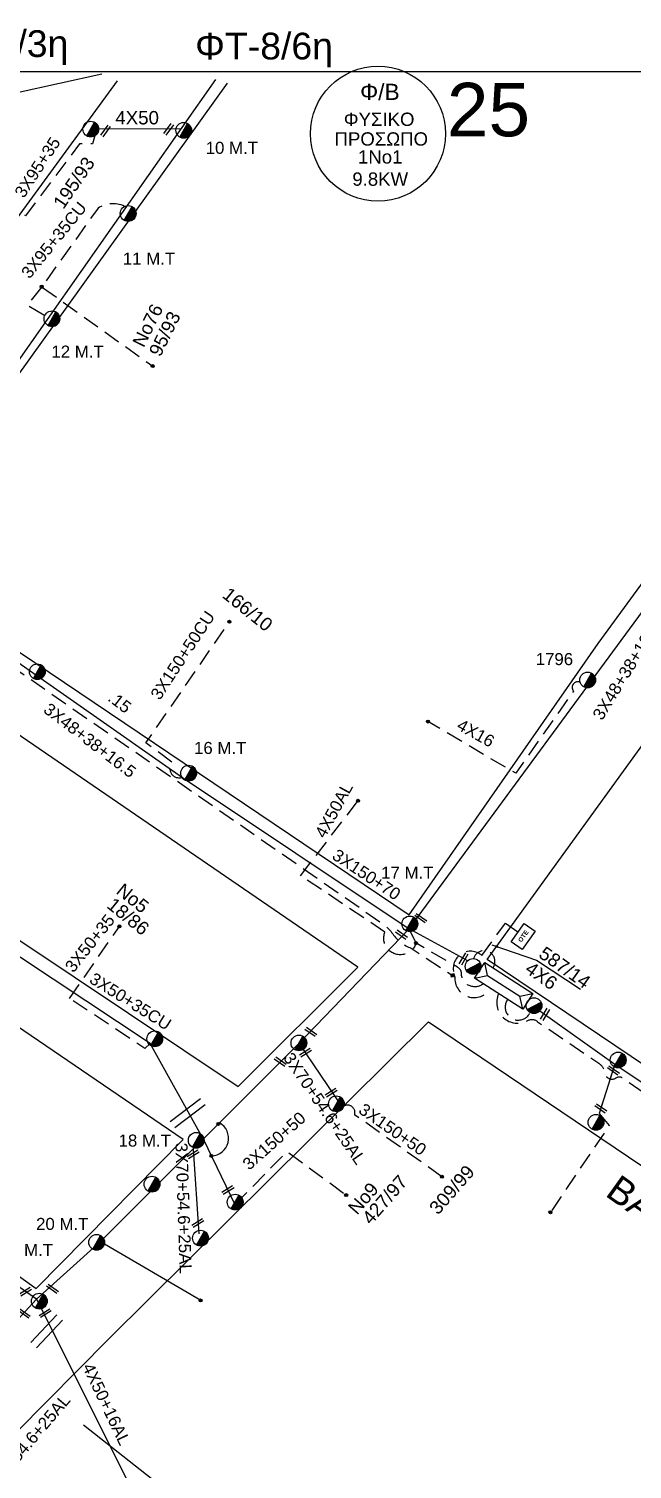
# Model space of a CAD drawing. Header units: millimetres. Extents: x 938 to 3112, y 793 to 1825.
# Drawn here: x 2313.4 to 2403.6, y 1598.9 to 1814.3 of the extents above; entities that cross this region are included whole.
import ezdxf
from ezdxf.enums import TextEntityAlignment as Align

# ---------------------------------------------------------------- set-up
doc = ezdxf.new("R2010")
doc.units = ezdxf.units.MM
doc.linetypes.add('DASHED', pattern=[19.05, 12.7, -6.35])
for name, color, linetype in [('Pillar OTE', 7, 'Continuous'), ('Γέφυρες Εναερίου Δικτύου', 7, 'Continuous'), ('Γυμνά εναέρια ΧΤ (3Φ)   3x50+35CU', 7, 'Continuous'), ('Γυμνά εναέρια ΧΤ (3Φ)   4x50AL', 7, 'Continuous'), ('Γυμνά εναέρια ΧΤ και ΦΟΠ (3Φ)   4x50+16AL', 7, 'Continuous'), ('Εναέρια παροχή ΧΤ 4x16', 7, 'SYN_LINE'), ('Επιγραφές - Σχήματα', 7, 'Continuous'), ('Καλώδια ΧΤ   2x6AL', 7, 'DASHED'), ('Καλώδια ΧΤ   3x150+50AL', 7, 'DASHED'), ('Καλώδια ΧΤ   3x150+50CU', 7, 'DASHED'), ('Καλώδια ΧΤ   3x150+70AL', 7, 'DASHED'), ('Καλώδια ΧΤ   3x48+38+16.5', 7, 'DASHED'), ('Καλώδια ΧΤ   3x48+38CU', 7, 'DASHED'), ('Καλώδια ΧΤ   3x95+35CU', 7, 'DASHED'), ('Καλώδια ΧΤ   4x50AL', 7, 'DASHED'), ('Μηχανική τομή', 7, 'Continuous'), ('Στύλος ΦΜ', 7, 'Continuous'), ('Στύλος ΦΜ @ 1', 7, 'Continuous'), ('Συνδέσεις', 7, 'Continuous'), ('Συνεστραμμένα ΧΤ   3x70+54.6+25AL', 7, 'SYN_LINE'), ('Τομή', 7, 'Continuous'), ('Υποσταθμός εναέριος 2 στύλων', 7, 'Continuous'), ('Υποσταθμός πόλεως', 7, 'Continuous'), ('Υπόβαθρο ΔΕΗ', 7, 'Continuous'), ('Υπόγεια Καλώδια Δικτύου ΧΤ   .15', 7, 'DASHED'), ('Υπόγεια καλώδια Παροχών ΧΤ   4x6', 7, 'DASHED')]:
    doc.layers.add(name, color=color, linetype=linetype)
doc.styles.add('ar', font='arial.ttf')
doc.styles.get("Standard").update_dxf_attribs({"font": 'arial.ttf'})
doc.linetypes.add('SYN_LINE', pattern='A,0.5,-0.0001,["/\\/\\/\\/",Standard,S=0.1,R=0,X=0,Y=-0.05],-0.25', length=0.7501)
doc.dimstyles.new('ISO-25', dxfattribs={"dimtxt": 2.5, "dimasz": 2.5, "dimexe": 1.25, "dimexo": 0.625, "dimtad": 1, "dimtxsty": 'Standard', "dimcen": 2.5, "dimaunit": 2, "dimazin": 0, "dimtfac": 1, "dimtmove": 0, "dimatfit": 3, "dimfxl": 1, "dimarcsym": 0})

# ---------------------------------------------------------------- blocks, each defined once
blk = doc.blocks.new('ΥΠΟΣΤΑΘΜΟΣ ΕΝΑΕΡΙΟΣ ΕΠΙ 2 ΣΤΥΛΩΝ')
at = {"layer": 'Υποσταθμός εναέριος 2 στύλων', "linetype": 'Continuous'}
for points in [[(-11.97, -2.11, 0.574793), (-8.45, -0.07, 0.268822), (-9.64, 1.98)], [(9.68, -2.15, 0.574793), (13.19, -0.1, 0.268822), (12.01, 1.95)]]:
    blk.add_hatch(color=256, dxfattribs=at).paths.add_polyline_path(points)
for p, q in [((-11.97, -2.11), (-9.64, 1.98)), ((9.68, -2.15), (12.01, 1.95))]:
    blk.add_line(p, q, dxfattribs=at)
for centre in [(-10.81, -0.07), (10.84, -0.1)]:
    blk.add_circle(centre, 2.36, dxfattribs=at)
at = {"layer": 'Υποσταθμός πόλεως', "linetype": 'Continuous', "ltscale": 40}
blk.add_lwpolyline([(-8.57, 2.82), (8.57, 2.82), (8.57, -2.82), (-8.57, -2.82)], close=True, dxfattribs=at)
for points in [[(-5.75, 0), (-8.57, 2.82)], [(-8.57, -2.82), (-5.75, 0)], [(-5.75, 0), (5.75, 0)], [(5.75, 0), (8.57, 2.82)], [(8.57, -2.82), (5.75, 0)]]:
    blk.add_lwpolyline(points, dxfattribs=at)
at = {"layer": 'Υποσταθμός εναέριος 2 στύλων', "ltscale": 40, "flags": 1}
for tag, p in [('ΜΕΤΑΣΧΗΜΑΤΙΣΜΟΣ', (14.09, 2.51)), ('ΙΣΧΥΣ', (14.07, -0.28)), ('ΑΡΙΘΜΟΣ', (14.19, -3))]:
    blk.add_attdef(tag, p, '', height=1.8, dxfattribs=at)
blk = doc.blocks.new('ΥΠΑΡΧΩΝ ΤΣΙΜΕΝΤΕΝΙΟΣ ΣΤΥΛΟΣ')
at = {"layer": 'Στύλος ΦΜ'}
blk.add_hatch(color=256, dxfattribs=at).paths.add_polyline_path([(-1.29, -2.28, 0.574793), (2.62, 0, 0.268822), (1.3, 2.27)])
blk.add_line((-1.29, -2.28), (1.3, 2.27), dxfattribs=at)
blk.add_circle((0, 0), 2.62, dxfattribs=at)
at = {"layer": 'Στύλος ΦΜ', "flags": 4}
for tag, p in [('ΑΡΙΘΜΟΣ', (-4.68, 8.05)), ('ΤΥΠΟΣ', (-4.91, 3.03))]:
    blk.add_attdef(tag, p, '', height=4, dxfattribs=at)
blk = doc.blocks.new('ΤΟΜΗ')
at = {"layer": 'Τομή', "ltscale": 40}
for p, q in [((-5.68, 0), (5.68, 0)), ((5.68, -2.33), (-5.68, -2.33))]:
    blk.add_line(p, q, dxfattribs=at)
blk = doc.blocks.new('_ΣΥΝΔΕΣΗ')
at = {"layer": 'Συνδέσεις', "linetype": 'SYN_LINE', "ltscale": 40}
blk.add_hatch(color=256, dxfattribs=at).paths.add_polyline_path([(0.5, -0.01, 1), (-0.5, -0.01, 1)])
at = {"layer": 'Συνδέσεις'}
blk.add_circle((0, -0.01), 0.5, dxfattribs=at)
blk = doc.blocks.new('ΜΗΧΑΝΙΚΗ ΤΟΜΗ')
at = {"layer": 'Μηχανική τομή', "ltscale": 40}
for p, q in [((-1.89, 0.78), (1.89, 0.78)), ((1.89, 0), (-1.89, 0))]:
    blk.add_line(p, q, dxfattribs=at)
blk = doc.blocks.new('PILLAR ΟΤΕ')
at = {"layer": 'Pillar OTE', "ltscale": 40}
blk.add_lwpolyline([(-3.31, 2.02), (3.39, 2.02), (3.39, -1.99), (-3.31, -1.99)], close=True, dxfattribs=at)
at = {"layer": 'Pillar OTE', "insert": (-1.81, 0.71), "char_height": 1.3575, "width": 109.961, "attachment_point": 1}
blk.add_mtext('{\\fArial|b1|i0|c161|p34;OTE}', dxfattribs=at)
blk = doc.blocks.new('TSONTA XT1')
at = {"ltscale": 40}
h = blk.add_hatch(color=256, dxfattribs=at)
h.dxf.hatch_style = 1
h.paths.add_polyline_path([(595.96, 2487.66), (597.07, 2488.77), (595.96, 2489.87), (594.85, 2488.77)])
blk.add_lwpolyline([(594.85, 2488.77), (595.96, 2489.87), (597.07, 2488.77), (595.96, 2487.66)], close=True, dxfattribs=at)

msp = doc.modelspace()

# ---------------------------------------------------------------- linework, layer by layer
at = {"layer": 'Γέφυρες Εναερίου Δικτύου', "color": 173}
msp.add_line((2379, 1674.91), (2370.27, 1679.7), dxfattribs=at)
at = {"layer": 'Γέφυρες Εναερίου Δικτύου', "color": 2, "linetype": 'DASHED', "ltscale": 0.2, "flags": 128}
msp.add_lwpolyline([(2315.32, 1775.75), (2313.17, 1772.98), (2316.36, 1771.15)], dxfattribs=at)
at = {"layer": 'Γέφυρες Εναερίου Δικτύου', "color": 30, "linetype": 'DASHED', "ltscale": 0.2, "flags": 128}
msp.add_lwpolyline([(2377.08, 1672.53, 0.789909), (2382.4, 1670.78, 2.026668)], format="xyb", dxfattribs=at)
at = {"layer": 'Γέφυρες Εναερίου Δικτύου', "color": 27, "flags": 128}
msp.add_lwpolyline([(2389.8, 1667.43), (2400.98, 1659.44), (2398.65, 1652.07)], dxfattribs=at)
at = {"layer": 'Γέφυρες Εναερίου Δικτύου', "color": 27, "linetype": 'DASHED', "ltscale": 0.2, "flags": 128}
msp.add_lwpolyline([(2400.98, 1659.44), (2398.65, 1652.07), (2400.14, 1650.28), (2391.37, 1637.3)], dxfattribs=at)
at = {"layer": 'Γέφυρες Εναερίου Δικτύου', "color": 173, "linetype": 'SYN_LINE', "ltscale": 20, "flags": 128}
msp.add_lwpolyline([(2324.12, 1632.95), (2339.1, 1624.13)], dxfattribs=at)
at = {"layer": 'Γέφυρες Εναερίου Δικτύου', "color": 173, "linetype": 'DASHED', "ltscale": 0.2}
for centre, radius, start, end in [((2381.44, 1674.8), 1.63, 325.687, 163.9374), ((2361.02, 1652.2), 1.13, 343.5283, 132.55)]:
    msp.add_arc(centre, radius, start, end, dxfattribs=at)
at = {"layer": 'Γυμνά εναέρια ΧΤ (3Φ)   3x50+35CU', "color": 30, "linetype": 'DASHED', "ltscale": 0.2, "flags": 128}
msp.add_lwpolyline([(2319.48, 1669.29), (2326.94, 1680.06)], dxfattribs=at)
at = {"layer": 'Γυμνά εναέρια ΧΤ (3Φ)   4x50AL', "color": 2, "flags": 128}
for points in [[(2306.06, 1756.51), (2341.37, 1806.73)], [(2336.17, 1799.34), (2323.57, 1799.36)]]:
    msp.add_lwpolyline(points, dxfattribs=at)
at = {"layer": 'Γυμνά εναέρια ΧΤ και ΦΟΠ (3Φ)   4x50+16AL', "color": 85}
msp.add_line((2314.52, 1624.32), (2331.08, 1591.25), dxfattribs=at)
at = {"layer": 'Γυμνά εναέρια ΧΤ και ΦΟΠ (3Φ)   4x50+16AL', "color": 173, "flags": 128}
for points in [[(2370.27, 1679.7), (2353.82, 1662.58), (2324.12, 1632.95), (2314.52, 1624.32)], [(2291.85, 1599.64), (2314.52, 1624.32)]]:
    msp.add_lwpolyline(points, dxfattribs=at)
at = {"layer": 'Εναέρια παροχή ΧΤ 4x16', "color": 151, "linetype": 'DASHED', "ltscale": 0.2, "flags": 128}
msp.add_lwpolyline([(2395.79, 1716.58, 0.804447), (2394.82, 1715.27), (2386.17, 1702.97), (2373.05, 1710.71)], format="xyb", dxfattribs=at)
at = {"layer": 'Επιγραφές - Σχήματα', "color": 27, "linetype": 'Continuous', "ltscale": 0.2}
msp.add_line((2324.3, 1807.56), (2311.64, 1804.74), dxfattribs=at)
at = {"layer": 'Επιγραφές - Σχήματα'}
msp.add_lwpolyline([(974.02, 1807.96), (2963.81, 1807.96), (2963.81, 804.4), (974.02, 804.4)], close=True, dxfattribs=at)
at = {"layer": 'Επιγραφές - Σχήματα', "color": 202}
msp.add_circle((2365.58, 1798.64), 10.09, dxfattribs=at)
at = {"layer": 'Επιγραφές - Σχήματα', "color": 27, "linetype": 'DASHED', "ltscale": 0.2}
msp.add_arc((2386.55, 1667.99), 1.95, 144.3421, 346.47, dxfattribs=at)
at = {"layer": 'Επιγραφές - Σχήματα', "linetype": 'Continuous', "ltscale": 0.2}
msp.add_arc((2340.61, 1648.38), 2.64, 271.9402, 60.8463, dxfattribs=at)
at = {"layer": 'Καλώδια ΧΤ   2x6AL', "color": 173, "linetype": 'SYN_LINE', "ltscale": 20, "flags": 128}
msp.add_lwpolyline([(2314.52, 1624.32), (2290.6, 1641.08)], dxfattribs=at)
at = {"layer": 'Καλώδια ΧΤ   3x150+50AL', "color": 173, "linetype": 'DASHED', "ltscale": 0.2}
msp.add_line((2375.14, 1642.62), (2362.1, 1651.88), dxfattribs=at)
at = {"layer": 'Καλώδια ΧΤ   3x150+50AL', "color": 173, "linetype": 'SYN_LINE', "ltscale": 10, "flags": 128}
msp.add_lwpolyline([(2339.48, 1648.27), (2344.2, 1638.45)], dxfattribs=at)
at = {"layer": 'Καλώδια ΧΤ   3x150+50AL', "color": 173, "linetype": 'DASHED', "ltscale": 0.2, "flags": 128}
msp.add_lwpolyline([(2344.2, 1638.45), (2352.01, 1646.39), (2360.83, 1639.86)], dxfattribs=at)
at = {"layer": 'Καλώδια ΧΤ   3x150+50CU', "color": 173, "linetype": 'DASHED', "ltscale": 0.2, "flags": 128}
msp.add_lwpolyline([(2336.36, 1702.34, -0.801285), (2334.91, 1704.51), (2330.91, 1707.52), (2343.37, 1725.63)], format="xyb", dxfattribs=at)
at = {"layer": 'Καλώδια ΧΤ   3x150+50CU', "color": 30, "linetype": 'DASHED', "ltscale": 0.2, "flags": 128}
msp.add_lwpolyline([(2331.53, 1662.57), (2330.76, 1661.81), (2319.48, 1669.29)], dxfattribs=at)
at = {"layer": 'Καλώδια ΧΤ   3x150+70AL', "color": 151, "ltscale": 0.2, "flags": 128}
msp.add_lwpolyline([(2366.63, 1679.21), (2354.02, 1687.65)], dxfattribs=at)
at = {"layer": 'Καλώδια ΧΤ   3x150+70AL', "color": 85, "linetype": 'DASHED', "ltscale": 0.2, "flags": 128}
msp.add_lwpolyline([(2383.62, 1670, 0.730273), (2387.99, 1665.99, -0.337283), (2389.45, 1665.81), (2398.58, 1659.6, -0.210548), (2399.5, 1658.14, 0.560841), (2401.2, 1657.41, -0.381122), (2402.3, 1657.29), (2428.11, 1639.57, 0.270162), (2430.18, 1639.42), (2431.04, 1639.97, -0.27513), (2432.32, 1640.03), (2448.74, 1628.76), (2442.69, 1620.86), (2447.18, 1617.42)], format="xyb", dxfattribs=at)
at = {"layer": 'Καλώδια ΧΤ   3x48+38+16.5', "color": 173, "linetype": 'Continuous', "ltscale": 0.2, "flags": 128}
msp.add_lwpolyline([(2289.91, 1734.83), (2336.36, 1702.34), (2370.27, 1679.7)], dxfattribs=at)
at = {"layer": 'Καλώδια ΧΤ   3x48+38+16.5', "color": 27, "linetype": 'Continuous', "ltscale": 0.2, "flags": 128}
msp.add_lwpolyline([(2400.98, 1659.44), (2428.52, 1641.08), (2448.36, 1616.77)], dxfattribs=at)
at = {"layer": 'Καλώδια ΧΤ   3x48+38CU', "color": 151, "linetype": 'Continuous', "ltscale": 0.2}
msp.add_line((2370.91, 1680.61), (2418.8, 1745.79), dxfattribs=at)
at = {"layer": 'Καλώδια ΧΤ   3x95+35CU', "color": 2, "linetype": 'DASHED', "ltscale": 0.2, "flags": 128}
msp.add_lwpolyline([(2323.57, 1799.36), (2322.89, 1797.15), (2320.99, 1797.13), (2312.88, 1786.35), (2300.87, 1791.89)], dxfattribs=at)
msp.add_lwpolyline([(2327.95, 1787.64, 0.290752), (2323.74, 1787.48), (2315.32, 1775.75), (2331.91, 1763.88)], format="xyb", dxfattribs=at)
at = {"layer": 'Καλώδια ΧΤ   4x50AL', "color": 151, "ltscale": 0.2}
msp.add_line((2371.28, 1677.57), (2370.27, 1679.7), dxfattribs=at)
at = {"layer": 'Καλώδια ΧΤ   4x50AL', "color": 151, "ltscale": 0.2, "flags": 128}
msp.add_lwpolyline([(2354.02, 1687.65), (2362.61, 1698.85)], dxfattribs=at)
msp.add_lwpolyline([(2381.31, 1671.48, -0.629713), (2378.07, 1672.98, 0.28591), (2377.47, 1673.95), (2371.28, 1677.57, -1.046585), (2366.63, 1679.21)], format="xyb", dxfattribs=at)
at = {"layer": 'Συνεστραμμένα ΧΤ   3x70+54.6+25AL', "color": 173, "linetype": 'SYN_LINE', "ltscale": 10}
msp.add_line((2360.26, 1653.03), (2353.82, 1662.58), dxfattribs=at)
at = {"layer": 'Συνεστραμμένα ΧΤ   3x70+54.6+25AL', "color": 30, "linetype": 'SYN_LINE', "ltscale": 20, "flags": 128}
for points in [[(2331.53, 1662.57), (2297.61, 1685.03), (2297.59, 1685.04)], [(2339.48, 1648.27), (2331.53, 1662.57)]]:
    msp.add_lwpolyline(points, dxfattribs=at)
at = {"layer": 'Συνεστραμμένα ΧΤ   3x70+54.6+25AL', "color": 173, "linetype": 'SYN_LINE', "ltscale": 10, "flags": 128}
msp.add_lwpolyline([(2337.97, 1646.76), (2338.83, 1634.06)], dxfattribs=at)
at = {"layer": 'Υπόβαθρο ΔΕΗ', "flags": 128}
for points in [[(2238.05, 1771.51), (2280.83, 1742.62), (2294.81, 1762.97), (2326.63, 1806.54)], [(2238.05, 1771.51), (2280.83, 1742.62), (2294.81, 1762.97), (2326.63, 1806.54)], [(2343.04, 1806.18), (2291.75, 1734.7), (2370.23, 1681.81), (2398.49, 1722.38), (2448.5, 1790.84), (2459.7, 1806.35)], [(2343.04, 1806.18), (2291.75, 1734.7), (2370.23, 1681.81), (2398.49, 1722.38), (2448.5, 1790.84), (2459.7, 1806.35)], [(2435.5, 1747.69), (2471.77, 1719.85), (2501.69, 1695.83), (2481.94, 1666.07), (2460.29, 1630.79), (2448.9, 1629.92), (2381.93, 1675.12), (2420.98, 1729.12), (2435.5, 1747.69)], [(2435.5, 1747.69), (2471.77, 1719.85), (2501.69, 1695.83), (2481.94, 1666.07), (2460.29, 1630.79), (2448.9, 1629.92), (2381.93, 1675.12), (2420.98, 1729.12), (2435.5, 1747.69)], [(2389.26, 1675.02), (2395.87, 1670.67)], [(2330.69, 1524.56), (2357.61, 1504.01), (2310.73, 1443.03), (2241.08, 1475.18), (2207.58, 1497.22), (2222.1, 1516.68), (2270.12, 1562.54), (2325.35, 1618.38), (2373.13, 1665.8)], [(2330.69, 1524.56), (2357.61, 1504.01), (2310.73, 1443.03), (2241.08, 1475.18), (2207.58, 1497.22), (2222.1, 1516.68), (2270.12, 1562.54), (2325.35, 1618.38), (2373.13, 1665.8)], [(2373.13, 1665.8), (2447.05, 1615.88), (2393.39, 1548.83), (2321.55, 1605.43)], [(2373.13, 1665.8), (2447.05, 1615.88), (2393.39, 1548.83), (2321.55, 1605.43)]]:
    msp.add_lwpolyline(points, dxfattribs=at)
for points in [[(2362.59, 1673.98), (2286.23, 1726.26), (2271.1, 1705.32), (2344.67, 1656.1)], [(2362.59, 1673.98), (2286.23, 1726.26), (2271.1, 1705.32), (2344.67, 1656.1)], [(2336.49, 1648.19), (2264.04, 1697.58), (2244.2, 1676.34), (2314.47, 1625.91)], [(2336.49, 1648.19), (2264.04, 1697.58), (2244.2, 1676.34), (2314.47, 1625.91)]]:
    msp.add_lwpolyline(points, close=True, dxfattribs=at)
at = {"layer": 'Υπόγεια Καλώδια Δικτύου ΧΤ   .15', "color": 30, "linetype": 'DASHED', "ltscale": 0.2, "flags": 128}
msp.add_lwpolyline([(2288.38, 1733.85, -0.021226), (2292.6, 1731.65), (2366.19, 1680.54, -0.089176), (2367.8, 1678.94, 0.151409), (2370.54, 1676.8), (2377.08, 1672.53)], format="xyb", dxfattribs=at)
at = {"layer": 'Υπόγεια καλώδια Παροχών ΧΤ   4x6', "color": 30, "linetype": 'DASHED', "ltscale": 0.2}
msp.add_lwpolyline([(2376.95, 1673.01, -0.754179), (2381.12, 1675.71), (2384.64, 1680.57), (2386.47, 1679.25)], format="xyb", dxfattribs=at)

# ---------------------------------------------------------------- block references
at = {"layer": 'Pillar OTE', "xscale": 0.5, "yscale": 0.5, "zscale": 0.5, "rotation": 54.50868908740305}
msp.add_blockref('PILLAR ΟΤΕ', (2387.28, 1678.54), dxfattribs=at)
at = {"layer": 'Μηχανική τομή'}
for p, xscale, yscale, zscale, rotation in [((2325.02, 1798.95), 0.5000000000001181, 0.5000000000001181, 0.5000000000001181, 53.93283254335471), ((2334.44, 1799.19), 0.5000000000001181, 0.5000000000001181, 0.5000000000001181, 53.93283254335471), ((2372.09, 1681.46), 0.5000000000002675, 0.5000000000002675, 0.5000000000002675, 144.9209365044069), ((2369.21, 1678.99), 0.5000000000002675, 0.5000000000002675, 0.5000000000002675, 144.9209365044069), ((2378.55, 1675.09), 0.5000000000003613, 0.5000000000003613, 0.5000000000003613, 58.73647089034675), ((2390.71, 1666.81), 0.5000000000003613, 0.5000000000003613, 0.5000000000003613, 58.73647089034675), ((2355.67, 1664.44), 0.5000000000002675, 0.5000000000002675, 0.5000000000002675, 144.9209365044069), ((2354.66, 1661.34), 0.5000000000003321, 0.5000000000003321, 0.5000000000003321, 211.7123753503166), ((2351.09, 1659.99), 0.5000000000002675, 0.5000000000002675, 0.5000000000002675, 144.9209365044069), ((2400.89, 1658.67), 0.5000000000002675, 0.5000000000002675, 0.5000000000002675, 144.9209365044069), ((2358.5, 1655.36), 0.5000000000003321, 0.5000000000003321, 0.5000000000003321, 211.7123753503166), ((2399, 1653), 0.5000000000002675, 0.5000000000002675, 0.5000000000002675, 144.9209365044069), ((2337.85, 1646.14), 0.5000000000003321, 0.5000000000003321, 0.5000000000003321, 211.7123753503166), ((2343.06, 1640.8), 0.5000000000003321, 0.5000000000003321, 0.5000000000003321, 211.7123753503166), ((2338.57, 1635.86), 0.5000000000003321, 0.5000000000003321, 0.5000000000003321, 211.7123753503166), ((2312.81, 1625.6), 0.5000000000003321, 0.5000000000003321, 0.5000000000003321, 211.7123753503166), ((2317.05, 1626), 0.5000000000002675, 0.5000000000002675, 0.5000000000002675, 144.9209365044069), ((2312.84, 1622.32), 0.5000000000002675, 0.5000000000002675, 0.5000000000002675, 144.9209365044069), ((2315.74, 1622.38), 0.5000000000003321, 0.5000000000003321, 0.5000000000003321, 211.7123753503166)]:
    msp.add_blockref('ΜΗΧΑΝΙΚΗ ΤΟΜΗ', p, dxfattribs=dict(at, xscale=xscale, yscale=yscale, zscale=zscale, rotation=rotation))
at = {"layer": 'Στύλος ΦΜ @ 1', "ltscale": 40, "xscale": 0.4499999999998181, "yscale": 0.4499999999998181, "zscale": 0.4499999999998181}
for p in [(2322.65, 1799.33), (2322.65, 1799.33), (2314.66, 1718.16), (2314.66, 1718.16), (2332.22, 1663.25), (2353.77, 1662.63), (2353.77, 1662.63), (2401.48, 1660.08), (2401.48, 1660.08), (2359.37, 1653.52), (2359.37, 1653.52), (2398.17, 1650.76), (2398.17, 1650.76), (2331.81, 1641.51), (2331.81, 1641.51), (2344.24, 1638.82), (2344.24, 1638.82), (2339.06, 1633.43), (2339.06, 1633.43)]:
    msp.add_blockref('ΥΠΑΡΧΩΝ ΤΣΙΜΕΝΤΕΝΙΟΣ ΣΤΥΛΟΣ', p, dxfattribs=at)
at = {"layer": 'Στύλος ΦΜ @ 1', "ltscale": 40}
ref = msp.add_blockref('ΥΠΑΡΧΩΝ ΤΣΙΜΕΝΤΕΝΙΟΣ ΣΤΥΛΟΣ', (2336.55, 1799.15), dxfattribs=dict(at, xscale=0.4499999999998181, yscale=0.4499999999998181, zscale=0.4499999999998181))
ref.add_attrib('ΤΥΠΟΣ', '10 M.T', (2339.83, 1795.63), dxfattribs={"layer": 'Στύλος ΦΜ', "height": 1.8, "flags": 4})
ref = msp.add_blockref('ΥΠΑΡΧΩΝ ΤΣΙΜΕΝΤΕΝΙΟΣ ΣΤΥΛΟΣ', (2336.55, 1799.15), dxfattribs=dict(at, xscale=0.4499999999998181, yscale=0.4499999999998181, zscale=0.4499999999998181))
ref.add_attrib('ΤΥΠΟΣ', '10 M.T', (2339.83, 1795.63), dxfattribs={"layer": 'Στύλος ΦΜ', "height": 1.8, "flags": 4})
ref = msp.add_blockref('ΥΠΑΡΧΩΝ ΤΣΙΜΕΝΤΕΝΙΟΣ ΣΤΥΛΟΣ', (2328.24, 1786.7), dxfattribs=dict(at, xscale=0.4499999999998181, yscale=0.4499999999998181, zscale=0.4499999999998181))
ref.add_attrib('ΤΥΠΟΣ', '11 M.T', (2327.45, 1779.06), dxfattribs={"layer": 'Στύλος ΦΜ', "height": 1.8, "flags": 4})
ref = msp.add_blockref('ΥΠΑΡΧΩΝ ΤΣΙΜΕΝΤΕΝΙΟΣ ΣΤΥΛΟΣ', (2328.24, 1786.7), dxfattribs=dict(at, xscale=0.4499999999998181, yscale=0.4499999999998181, zscale=0.4499999999998181))
ref.add_attrib('ΤΥΠΟΣ', '11 M.T', (2327.45, 1779.06), dxfattribs={"layer": 'Στύλος ΦΜ', "height": 1.8, "flags": 4})
ref = msp.add_blockref('ΥΠΑΡΧΩΝ ΤΣΙΜΕΝΤΕΝΙΟΣ ΣΤΥΛΟΣ', (2316.85, 1770.96), dxfattribs=dict(at, xscale=0.4499999999998181, yscale=0.4499999999998181, zscale=0.4499999999998181))
ref.add_attrib('ΤΥΠΟΣ', '12 M.T', (2316.77, 1765.15), dxfattribs={"layer": 'Στύλος ΦΜ', "height": 1.8, "flags": 4})
ref = msp.add_blockref('ΥΠΑΡΧΩΝ ΤΣΙΜΕΝΤΕΝΙΟΣ ΣΤΥΛΟΣ', (2316.85, 1770.96), dxfattribs=dict(at, xscale=0.4499999999998181, yscale=0.4499999999998181, zscale=0.4499999999998181))
ref.add_attrib('ΤΥΠΟΣ', '12 M.T', (2316.77, 1765.15), dxfattribs={"layer": 'Στύλος ΦΜ', "height": 1.8, "flags": 4})
ref = msp.add_blockref('ΥΠΑΡΧΩΝ ΤΣΙΜΕΝΤΕΝΙΟΣ ΣΤΥΛΟΣ', (2396.92, 1716.93), dxfattribs=dict(at, xscale=0.4499999999998181, yscale=0.4499999999998181, zscale=0.4499999999998181))
ref.add_attrib('ΤΥΠΟΣ', '1796', (2389.16, 1719.15), dxfattribs={"layer": 'Στύλος ΦΜ', "height": 1.8, "flags": 4})
ref = msp.add_blockref('ΥΠΑΡΧΩΝ ΤΣΙΜΕΝΤΕΝΙΟΣ ΣΤΥΛΟΣ', (2396.92, 1716.93), dxfattribs=dict(at, xscale=0.4499999999998181, yscale=0.4499999999998181, zscale=0.4499999999998181))
ref.add_attrib('ΤΥΠΟΣ', '1796', (2389.16, 1719.15), dxfattribs={"layer": 'Στύλος ΦΜ', "height": 1.8, "flags": 4})
ref = msp.add_blockref('ΥΠΑΡΧΩΝ ΤΣΙΜΕΝΤΕΝΙΟΣ ΣΤΥΛΟΣ', (2337.28, 1702.99), dxfattribs=dict(at, xscale=0.4499999999998181, yscale=0.4499999999998181, zscale=0.4499999999998181))
ref.add_attrib('ΤΥΠΟΣ', '16 M.T', (2338.09, 1705.86), dxfattribs={"layer": 'Στύλος ΦΜ', "height": 1.8, "flags": 4})
ref = msp.add_blockref('ΥΠΑΡΧΩΝ ΤΣΙΜΕΝΤΕΝΙΟΣ ΣΤΥΛΟΣ', (2337.28, 1702.99), dxfattribs=dict(at, xscale=0.4499999999998181, yscale=0.4499999999998181, zscale=0.4499999999998181))
ref.add_attrib('ΤΥΠΟΣ', '16 M.T', (2338.09, 1705.86), dxfattribs={"layer": 'Στύλος ΦΜ', "height": 1.8, "flags": 4})
ref = msp.add_blockref('ΥΠΑΡΧΩΝ ΤΣΙΜΕΝΤΕΝΙΟΣ ΣΤΥΛΟΣ', (2370.35, 1680.44), dxfattribs=dict(at, xscale=0.4499999999998181, yscale=0.4499999999998181, zscale=0.4499999999998181))
ref.add_attrib('ΤΥΠΟΣ', '17 M.T', (2366.06, 1687.2), dxfattribs={"layer": 'Στύλος ΦΜ', "height": 1.8, "flags": 4})
ref = msp.add_blockref('ΥΠΑΡΧΩΝ ΤΣΙΜΕΝΤΕΝΙΟΣ ΣΤΥΛΟΣ', (2370.35, 1680.44), dxfattribs=dict(at, xscale=0.4499999999998181, yscale=0.4499999999998181, zscale=0.4499999999998181))
ref.add_attrib('ΤΥΠΟΣ', '17 M.T', (2366.06, 1687.2), dxfattribs={"layer": 'Στύλος ΦΜ', "height": 1.8, "flags": 4})
ref = msp.add_blockref('ΥΠΑΡΧΩΝ ΤΣΙΜΕΝΤΕΝΙΟΣ ΣΤΥΛΟΣ', (2338.42, 1648.07), dxfattribs=dict(at, xscale=0.4499999999998181, yscale=0.4499999999998181, zscale=0.4499999999998181))
ref.add_attrib('ΤΥΠΟΣ', '18 M.T', (2326.81, 1647.13), dxfattribs={"layer": 'Στύλος ΦΜ', "height": 1.8, "flags": 4})
ref = msp.add_blockref('ΥΠΑΡΧΩΝ ΤΣΙΜΕΝΤΕΝΙΟΣ ΣΤΥΛΟΣ', (2338.42, 1648.07), dxfattribs=dict(at, xscale=0.4499999999998181, yscale=0.4499999999998181, zscale=0.4499999999998181))
ref.add_attrib('ΤΥΠΟΣ', '18 M.T', (2326.81, 1647.13), dxfattribs={"layer": 'Στύλος ΦΜ', "height": 1.8, "flags": 4})
ref = msp.add_blockref('ΥΠΑΡΧΩΝ ΤΣΙΜΕΝΤΕΝΙΟΣ ΣΤΥΛΟΣ', (2323.54, 1632.81), dxfattribs=dict(at, xscale=0.4499999999998181, yscale=0.4499999999998181, zscale=0.4499999999998181))
ref.add_attrib('ΤΥΠΟΣ', '20 M.T', (2314.48, 1634.66), dxfattribs={"layer": 'Στύλος ΦΜ', "height": 1.8, "flags": 4})
ref = msp.add_blockref('ΥΠΑΡΧΩΝ ΤΣΙΜΕΝΤΕΝΙΟΣ ΣΤΥΛΟΣ', (2323.54, 1632.81), dxfattribs=dict(at, xscale=0.4499999999998181, yscale=0.4499999999998181, zscale=0.4499999999998181))
ref.add_attrib('ΤΥΠΟΣ', '20 M.T', (2314.48, 1634.66), dxfattribs={"layer": 'Στύλος ΦΜ', "height": 1.8, "flags": 4})
ref = msp.add_blockref('ΥΠΑΡΧΩΝ ΤΣΙΜΕΝΤΕΝΙΟΣ ΣΤΥΛΟΣ', (2314.96, 1624.01), dxfattribs=dict(at, xscale=0.4499999999998181, yscale=0.4499999999998181, zscale=0.4499999999998181))
ref.add_attrib('ΤΥΠΟΣ', '21 M.T', (2309.19, 1630.77), dxfattribs={"layer": 'Στύλος ΦΜ', "height": 1.8, "flags": 4})
ref = msp.add_blockref('ΥΠΑΡΧΩΝ ΤΣΙΜΕΝΤΕΝΙΟΣ ΣΤΥΛΟΣ', (2314.96, 1624.01), dxfattribs=dict(at, xscale=0.4499999999998181, yscale=0.4499999999998181, zscale=0.4499999999998181))
ref.add_attrib('ΤΥΠΟΣ', '21 M.T', (2309.19, 1630.77), dxfattribs={"layer": 'Στύλος ΦΜ', "height": 1.8, "flags": 4})
at = {"layer": 'Συνδέσεις', "xscale": 0.4500000000000455, "yscale": 0.4500000000000455, "zscale": 0.4500000000000455}
for p in [(2315.32, 1775.76), (2331.91, 1763.88), (2343.37, 1725.63), (2373.05, 1710.71), (2362.61, 1698.86), (2326.94, 1680.07), (2371.29, 1677.57), (2341.74, 1650.53), (2340.7, 1645.74), (2375.14, 1642.63), (2360.83, 1639.87), (2391.37, 1637.3), (2339.06, 1624.11)]:
    msp.add_blockref('_ΣΥΝΔΕΣΗ', p, dxfattribs=at)
at = {"layer": 'Συνδέσεις', "xscale": 0.3075184835441075, "yscale": 0.3075184835441075, "zscale": 0.3075184835441075, "rotation": 55.71530258058475}
msp.add_blockref('TSONTA XT1', (2905.88, 1090.2), dxfattribs=at)
at = {"layer": 'Τομή'}
for p, xscale, yscale, zscale, rotation in [((2336.79, 1652.59), 0.5000000000000344, 0.5000000000000344, 0.5000000000000344, 37.21137341577035), ((2336.79, 1652.59), 0.5000000000000344, 0.5000000000000344, 0.5000000000000344, 37.21137341577035), ((2315.64, 1619.89), 0.4999999999999701, 0.4999999999999701, 0.4999999999999701, 46.37281490119453), ((2315.64, 1619.89), 0.4999999999999701, 0.4999999999999701, 0.4999999999999701, 46.37281490119453)]:
    msp.add_blockref('ΤΟΜΗ', p, dxfattribs=dict(at, xscale=xscale, yscale=yscale, zscale=zscale, rotation=rotation))
at = {"layer": 'Υποσταθμός εναέριος 2 στύλων', "lineweight": 30, "xscale": 0.4999999999999682, "yscale": 0.4999999999999682, "zscale": 0.4999999999999682, "rotation": 327.2325214833659}
msp.add_blockref('ΥΠΟΣΤΑΘΜΟΣ ΕΝΑΕΡΙΟΣ ΕΠΙ 2 ΣΤΥΛΩΝ', (2384.38, 1671.18), dxfattribs=at)

# ---------------------------------------------------------------- texts
at = {"layer": 'Γυμνά εναέρια ΧΤ (3Φ)   3x50+35CU'}
msp.add_text('3X50+35', height=1.8, rotation=51.4433, dxfattribs=at).set_placement((2322.51, 1677.55), align=Align.MIDDLE)
at = {"layer": 'Γυμνά εναέρια ΧΤ (3Φ)   4x50AL', "linetype": 'DASHED', "ltscale": 0.2, "insert": (2326.32, 1802.02), "char_height": 2, "width": 17.7581, "attachment_point": 1, "rotation": 0.1818}
msp.add_mtext('4Χ50', dxfattribs=at)
at = {"layer": 'Γυμνά εναέρια ΧΤ και ΦΟΠ (3Φ)   4x50+16AL'}
msp.add_text('4X50+16AL', height=1.8, rotation=295.4288, dxfattribs=at).set_placement((2325.01, 1608.61), align=Align.MIDDLE)
at = {"layer": 'Εναέρια παροχή ΧΤ 4x16', "ltscale": 20}
msp.add_text('4X16', height=1.8, rotation=330.9686, dxfattribs=at).set_placement((2380.21, 1708.99), align=Align.MIDDLE)
at = {"layer": 'Επιγραφές - Σχήματα', "color": 1, "style": 'ar'}
for s, height, p in [('Φ/Β', 2.43, (2365.87, 1804.95)), ('ΦΥΣΙΚΟ ', 1.988, (2366.14, 1800.8)), ('1No1', 1.988, (2365.92, 1795.15)), ('9.8KW', 1.988, (2365.92, 1791.85))]:
    msp.add_text(s, height=height, dxfattribs=at).set_placement(p, align=Align.MIDDLE)
at = {"layer": 'Επιγραφές - Σχήματα', "linetype": 'DASHED', "ltscale": 0.2, "width": 17.2922, "attachment_point": 1}
for s, insert, char_height in [('ΦΤ-8/3η', (2298.7, 1814.12), 4), ('ΦΤ-8/6η', (2338.25, 1813.75), 4), ('25', (2375.89, 1806.25), 8)]:
    msp.add_mtext(s, dxfattribs=dict(at, insert=insert, char_height=char_height))
at = {"layer": 'Επιγραφές - Σχήματα', "color": 1, "insert": (2359.09, 1798.85), "char_height": 1.988, "width": 14.3132, "attachment_point": 1}
msp.add_mtext('ΠΡΟΣΩΠΟ', dxfattribs=at)
at = {"layer": 'Επιγραφές - Σχήματα', "linetype": 'DASHED', "ltscale": 0.2, "attachment_point": 1}
for s, insert, char_height, width, rotation in [('195/93', (2316.9, 1788.35), 2, 17.7581, 55.6394), ('Νο76', (2328.78, 1767.42), 2, 17.7581, 63.5353), ('95/93', (2331.25, 1766.03), 2, 17.7581, 63.5353), ('166/10', (2343.41, 1730.95), 2, 17.7581, 321.1876), ('Νο5', (2327.56, 1686.67), 2, 17.7581, 321.1876), ('18/86', (2326.16, 1684.53), 2, 17.7581, 321.1876), ('587/14', (2390.6, 1677.2), 2, 17.7581, 324.7843), ('4Χ6', (2388.56, 1674.95), 2, 17.7581, 324.7843), ('309/99', (2373.06, 1638.12), 2, 17.7581, 48.8754), ('427/97', (2363.03, 1636.63), 2, 17.7581, 48.8754), ('ΒΑΛΤΕΤΣΙΟΥ', (2401.72, 1643.12), 4, 50.9834, 324.4045), ('Νο9', (2360.95, 1638.11), 2, 17.7581, 48.8754)]:
    msp.add_mtext(s, dxfattribs=dict(at, insert=insert, char_height=char_height, width=width, rotation=rotation))
at = {"layer": 'Καλώδια ΧΤ   3x150+50AL', "ltscale": 0.2}
for rotation, p in [(325.1502, (2367.78, 1649.7)), (41.5564, (2350.05, 1647.99))]:
    msp.add_text('3X150+50', height=1.8, rotation=rotation, dxfattribs=at).set_placement(p, align=Align.MIDDLE)
at = {"layer": 'Καλώδια ΧΤ   3x150+50CU', "ltscale": 0.2}
msp.add_text('3X150+50CU', height=1.8, rotation=56.6086, dxfattribs=at).set_placement((2336.39, 1720.62), align=Align.MIDDLE)
at = {"layer": 'Καλώδια ΧΤ   3x150+50CU'}
msp.add_text('3X50+35CU', height=1.8, rotation=327.8811, dxfattribs=at).set_placement((2328.6, 1668.85), align=Align.MIDDLE)
at = {"layer": 'Καλώδια ΧΤ   3x150+70AL', "ltscale": 0.2}
msp.add_text('3X150+70', height=1.8, rotation=326.341, dxfattribs=at).set_placement((2363.88, 1687.83), align=Align.MIDDLE)
at = {"layer": 'Καλώδια ΧΤ   3x48+38+16.5', "ltscale": 0.2}
for rotation, p in [(58.3084, (2402.65, 1718.26)), (322.5221, (2322.53, 1707.9))]:
    msp.add_text('3X48+38+16.5', height=1.8, rotation=rotation, dxfattribs=at).set_placement(p, align=Align.MIDDLE)
at = {"layer": 'Καλώδια ΧΤ   3x95+35CU', "ltscale": 0.2}
for s, rotation, p in [('3X95+35', 56.6643, (2314.68, 1793.62)), ('3X95+35CU', 50.9378, (2317.14, 1782.74))]:
    msp.add_text(s, height=1.8, rotation=rotation, dxfattribs=at).set_placement(p, align=Align.MIDDLE)
at = {"layer": 'Καλώδια ΧΤ   4x50AL', "ltscale": 0.2}
msp.add_text('4X50AL', height=1.8, rotation=61.4175, dxfattribs=at).set_placement((2358.99, 1697.47), align=Align.MIDDLE)
at = {"layer": 'Συνεστραμμένα ΧΤ   3x70+54.6+25AL', "ltscale": 20}
for rotation, p in [(304.374, (2357.61, 1652.83)), (271.9108, (2336.53, 1637.91)), (49.6939, (2312.72, 1602.25))]:
    msp.add_text('3X70+54.6+25AL', height=1.8, rotation=rotation, dxfattribs=at).set_placement(p, align=Align.MIDDLE)
at = {"layer": 'Υπόγεια Καλώδια Δικτύου ΧΤ   .15', "ltscale": 0.2}
msp.add_text('.15', height=1.8, rotation=322.5221, dxfattribs=at).set_placement((2326.99, 1713.59), align=Align.MIDDLE)

# ---------------------------------------------------------------- leaders
at = {"layer": 'Επιγραφές - Σχήματα', "ltscale": 40}
msp.add_leader([(2382.58, 1677.32), (2389.26, 1675.02)], dimstyle='ISO-25', override={"dimasz": 1, "dimtad": 0}, dxfattribs=at)

doc.saveas('drawing.dxf')
